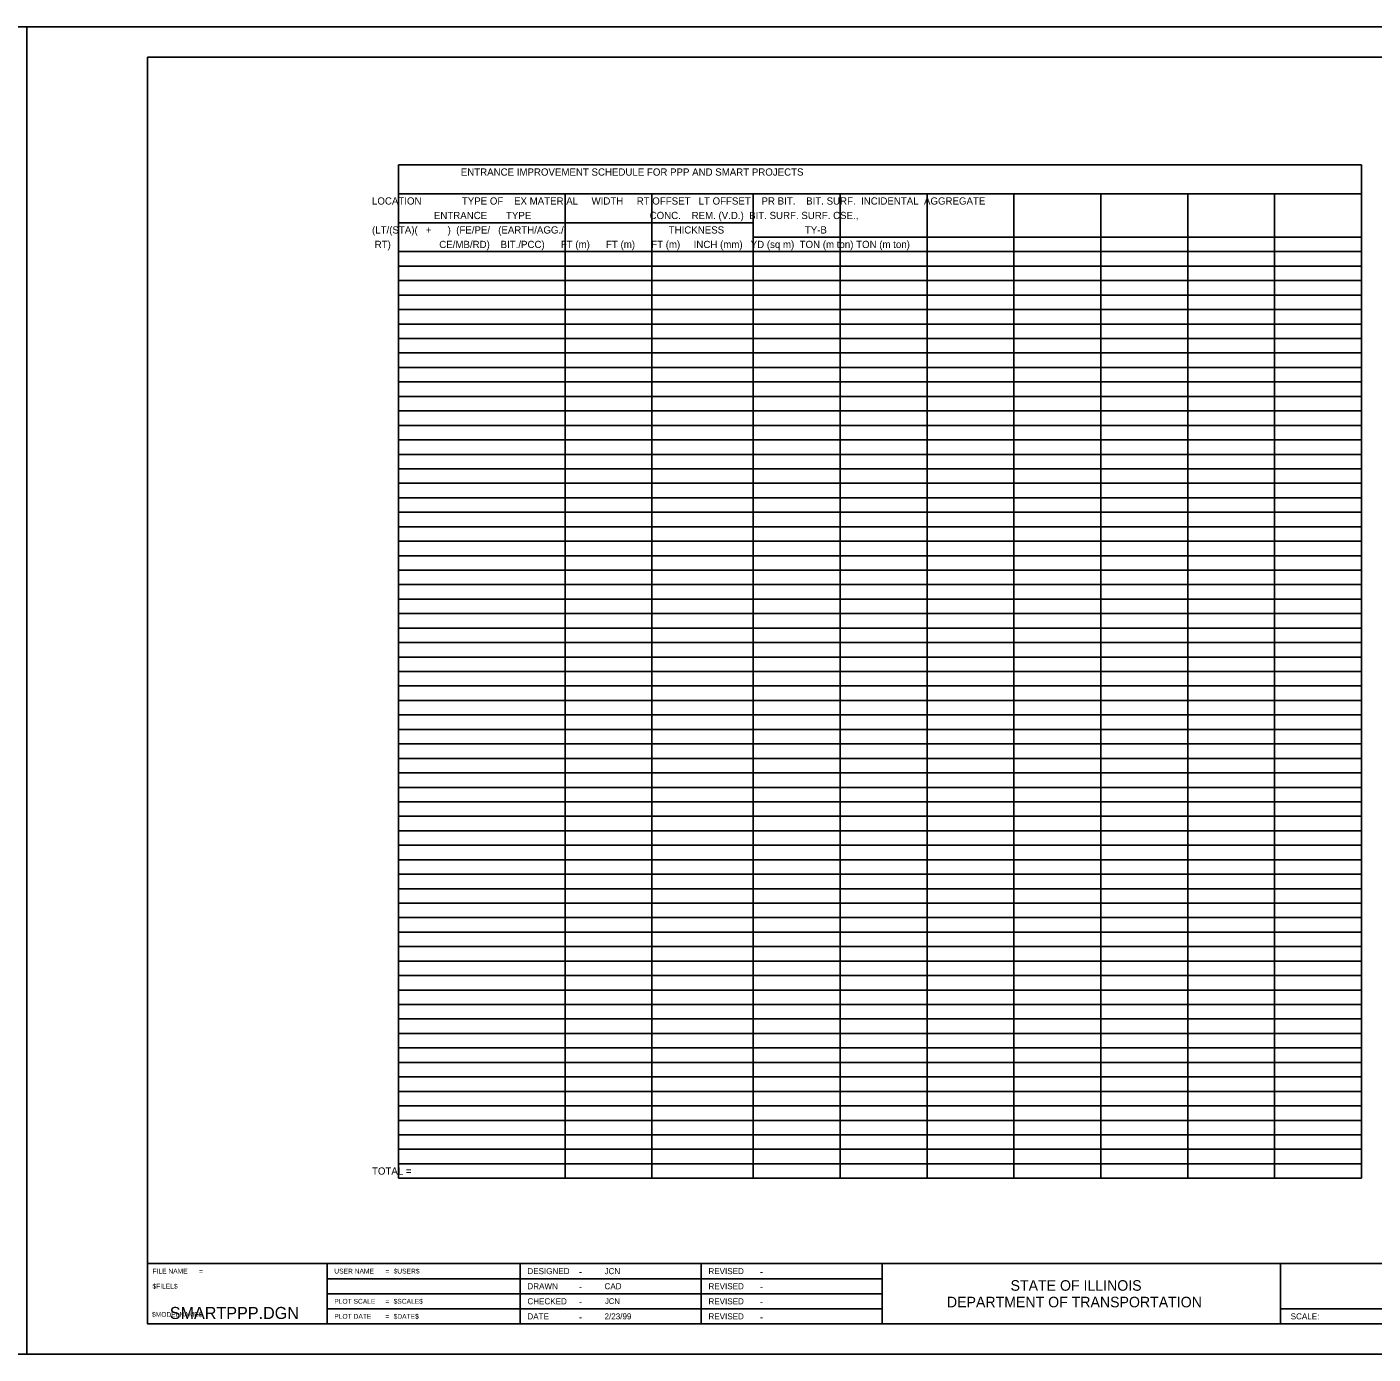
# Model space of a CAD drawing. Extents: x 70383 to 72423, y 70343 to 70783.
# Drawn here: x 71742.6 to 72188.8, y 70343.1 to 70783.1 of the extents above; entities that cross this region are included whole.
import ezdxf

# ---------------------------------------------------------------- set-up
doc = ezdxf.new("R2010")
doc.units = 0
for name, color, linetype in [('Design_EX_Roadway Notes', 7, 'Continuous'), ('Level 48', 7, 'Continuous'), ('Sheets_50 Reference Boundary', 7, 'Continuous'), ('Sheets_General Details', 7, 'Continuous'), ('Sheets_Printer Plotting Border', 7, 'Continuous')]:
    doc.layers.add(name, color=color, linetype=linetype)

msp = doc.modelspace()

# ---------------------------------------------------------------- linework, layer by layer
at = {"layer": 'Design_EX_Roadway Notes'}
for p, q in [((72185, 70737.41), (71865.8, 70737.41)), ((71865.8, 70401.41), (71865.8, 70737.41)), ((72185, 70401.41), (72185, 70737.41)), ((72185, 70727.81), (71865.8, 70727.81)), ((71921, 70401.41), (71921, 70727.81)), ((71949.8, 70401.41), (71949.8, 70727.81)), ((71983.4, 70401.41), (71983.4, 70727.81)), ((72012.2, 70401.41), (72012.2, 70727.81)), ((72041, 70401.41), (72041, 70727.81)), ((72069.8, 70401.41), (72069.8, 70727.81)), ((72098.6, 70401.41), (72098.6, 70727.81)), ((72127.4, 70401.41), (72127.4, 70727.81)), ((72156.2, 70401.41), (72156.2, 70727.81)), ((71983.4, 70718.21), (71865.8, 70718.21)), ((72185, 70713.41), (71983.4, 70713.41)), ((71983.4, 70708.61), (71865.8, 70708.61)), ((72185, 70708.61), (71983.4, 70708.61)), ((72185, 70703.81), (71865.8, 70703.81)), ((72185, 70699.01), (71865.8, 70699.01)), ((72185, 70694.21), (71865.8, 70694.21)), ((72185, 70689.41), (71865.8, 70689.41)), ((72185, 70684.61), (71865.8, 70684.61)), ((72185, 70679.81), (71865.8, 70679.81)), ((72185, 70675.01), (71865.8, 70675.01)), ((72185, 70670.21), (71865.8, 70670.21)), ((72185, 70665.41), (71865.8, 70665.41)), ((72185, 70660.61), (71865.8, 70660.61)), ((72185, 70655.81), (71865.8, 70655.81)), ((72185, 70651.01), (71865.8, 70651.01)), ((72185, 70646.21), (71865.8, 70646.21)), ((72185, 70641.41), (71865.8, 70641.41)), ((72185, 70636.61), (71865.8, 70636.61)), ((72185, 70631.81), (71865.8, 70631.81)), ((72185, 70627.01), (71865.8, 70627.01)), ((72185, 70622.21), (71865.8, 70622.21)), ((72185, 70617.41), (71865.8, 70617.41)), ((72185, 70612.61), (71865.8, 70612.61)), ((72185, 70607.81), (71865.8, 70607.81)), ((72185, 70603.01), (71865.8, 70603.01)), ((72185, 70598.21), (71865.8, 70598.21)), ((72185, 70593.41), (71865.8, 70593.41)), ((72185, 70588.61), (71865.8, 70588.61)), ((72185, 70583.81), (71865.8, 70583.81)), ((72185, 70579.01), (71865.8, 70579.01)), ((72185, 70574.21), (71865.8, 70574.21)), ((72185, 70569.41), (71865.8, 70569.41)), ((72185, 70564.61), (71865.8, 70564.61)), ((72185, 70559.81), (71865.8, 70559.81)), ((72185, 70555.01), (71865.8, 70555.01)), ((72185, 70550.21), (71865.8, 70550.21)), ((72185, 70545.41), (71865.8, 70545.41)), ((72185, 70540.61), (71865.8, 70540.61)), ((72185, 70535.81), (71865.8, 70535.81)), ((72185, 70531.01), (71865.8, 70531.01)), ((72185, 70526.21), (71865.8, 70526.21)), ((72185, 70521.41), (71865.8, 70521.41)), ((72185, 70516.61), (71865.8, 70516.61)), ((72185, 70511.81), (71865.8, 70511.81)), ((72185, 70507.01), (71865.8, 70507.01)), ((72185, 70502.21), (71865.8, 70502.21)), ((72185, 70497.41), (71865.8, 70497.41)), ((72185, 70492.61), (71865.8, 70492.61)), ((72185, 70487.81), (71865.8, 70487.81)), ((72185, 70483.01), (71865.8, 70483.01)), ((72185, 70478.21), (71865.8, 70478.21)), ((72185, 70473.41), (71865.8, 70473.41)), ((72185, 70468.61), (71865.8, 70468.61)), ((72185, 70463.81), (71865.8, 70463.81)), ((72185, 70459.01), (71865.8, 70459.01)), ((72185, 70454.21), (71865.8, 70454.21)), ((72185, 70449.41), (71865.8, 70449.41)), ((72185, 70444.61), (71865.8, 70444.61)), ((72185, 70439.81), (71865.8, 70439.81)), ((72185, 70435.01), (71865.8, 70435.01)), ((72185, 70430.21), (71865.8, 70430.21)), ((72185, 70425.41), (71865.8, 70425.41)), ((72185, 70420.61), (71865.8, 70420.61)), ((72185, 70415.81), (71865.8, 70415.81)), ((72185, 70411.01), (71865.8, 70411.01)), ((72185, 70406.21), (71865.8, 70406.21)), ((72185, 70401.41), (71865.8, 70401.41))]:
    msp.add_line(p, q, dxfattribs=at)
at = {"layer": 'Level 48'}
msp.add_lwpolyline([(71742.65, 70783.12), (72422.65, 70783.12), (72422.65, 70343.12), (71742.65, 70343.12)], close=True, dxfattribs=at)
at = {"layer": 'Sheets_50 Reference Boundary'}
msp.add_lwpolyline([(71782.65, 70773.11), (72412.65, 70773.11), (72412.65, 70373.12), (71782.65, 70373.12)], close=True, dxfattribs=at)
at = {"layer": 'Sheets_General Details'}
for p, q in [((72422.65, 70783.12), (71742.65, 70783.12)), ((71782.65, 70373.12), (72412.65, 70373.12)), ((71842.13, 70373.12), (71842.13, 70353.12)), ((71906.13, 70373.12), (71906.13, 70353.12)), ((71966.13, 70373.12), (71966.13, 70353.12)), ((72026.13, 70373.12), (72026.13, 70353.12)), ((72158.13, 70373.12), (72158.13, 70353.12)), ((71842.13, 70368.12), (72026.13, 70368.12)), ((71842.13, 70363.12), (72026.13, 70363.12)), ((71842.13, 70358.12), (72026.13, 70358.12)), ((72158.13, 70358.12), (72312.13, 70358.12)), ((72422.65, 70343.12), (71742.65, 70343.12))]:
    msp.add_line(p, q, dxfattribs=at)
msp.add_lwpolyline([(71782.65, 70773.12), (72412.65, 70773.12), (72412.65, 70353.12), (71782.65, 70353.12)], close=True, dxfattribs=at)
at = {"layer": 'Sheets_Printer Plotting Border'}
for points in [[(71062.65, 70343.12), (71742.65, 70343.12), (71742.65, 70783.12), (71062.65, 70783.12)], [(71742.65, 70343.12), (72422.65, 70343.12), (72422.65, 70783.12), (71742.65, 70783.12)]]:
    msp.add_lwpolyline(points, close=True, dxfattribs=at)

# ---------------------------------------------------------------- texts
at = {"layer": 'Design_EX_Roadway Notes'}
for s, p in [('                                          ENTRANCE IMPROVEMENT SCHEDULE FOR PPP AND SMART PROJECTS', (71849, 70733.81)), ('         LOCATION               TYPE OF    EX MATERIAL     WIDTH     RT OFFSET   LT OFFSET    PR BIT.    BIT. SURF.  INCIDENTAL  AGGREGATE', (71849, 70724.21)), ('                                ENTRANCE       TYPE                                            CONC.    REM. (V.D.)  BIT. SURF. SURF. CSE.,', (71849, 70719.41)), ('         (LT/(STA)(   +      )  (FE/PE/   (EARTH/AGG./                                       THICKNESS                              TY-B', (71849, 70714.61)), ('          RT)                  CE/MB/RD)    BIT./PCC)      FT (m)      FT (m)      FT (m)     INCH (mm)   YD (sq m)  TON (m ton) TON (m ton)', (71849, 70709.81)), ('         TOTAL =', (71849, 70402.61))]:
    msp.add_text(s, height=2.4, dxfattribs=at).set_placement(p)
at = {"layer": 'Sheets_General Details'}
for s, p in [('FILE NAME', (71784.25, 70369.82)), ('=', (71799.69, 70369.82)), ('USER NAME', (71844.53, 70369.82)), ('=', (71861.49, 70369.82)), ('$USER$', (71864.18, 70369.82)), ('$FILEL$', (71784.25, 70364.82)), ('PLOT SCALE', (71844.53, 70359.82)), ('=', (71861.49, 70359.82)), ('$SCALE$', (71864.18, 70359.82)), ('$MODELNAME$', (71784.11, 70355.47)), ('PLOT DATE', (71844.53, 70354.82)), ('=', (71861.49, 70354.82)), ('$DATE$', (71864.18, 70354.82))]:
    msp.add_text(s, height=1.6, rotation=360, dxfattribs=at).set_placement(p)
for s, height, p in [('DESIGNED', 2, (71908.53, 70369.62)), ('JCN       ', 2, (71934.09, 70369.62)), ('REVISED', 2, (71968.53, 70369.62)), ('DRAWN', 2, (71908.53, 70364.62)), ('-', 2.4, (71925.61, 70369.22)), ('CAD       ', 2, (71934.09, 70364.62)), ('REVISED', 2, (71968.53, 70364.62)), ('-', 2.4, (71985.61, 70369.22)), ('STATE OF ILLINOIS', 3.5, (72068.67, 70364.12)), ('-', 2.4, (71925.61, 70364.22)), ('-', 2.4, (71985.61, 70364.22)), ('DEPARTMENT OF TRANSPORTATION', 3.5, (72047.58, 70358.62)), ('SMARTPPP.DGN', 4, (71790, 70354.75)), ('CHECKED', 2, (71908.53, 70359.62)), ('-', 2.4, (71925.61, 70359.22)), ('JCN       ', 1.886, (71934.25, 70359.73)), ('REVISED', 2, (71968.53, 70359.62)), ('-', 2.4, (71985.61, 70359.22)), ('DATE', 2, (71908.53, 70354.62)), ('-', 2.4, (71925.61, 70354.22)), ('2/23/99   ', 2, (71934.09, 70354.62)), ('REVISED', 2, (71968.53, 70354.62)), ('-', 2.4, (71985.61, 70354.22)), ('SCALE:          ', 2, (72161.51, 70354.62))]:
    msp.add_text(s, height=height, dxfattribs=at).set_placement(p)

doc.saveas('drawing.dxf')
